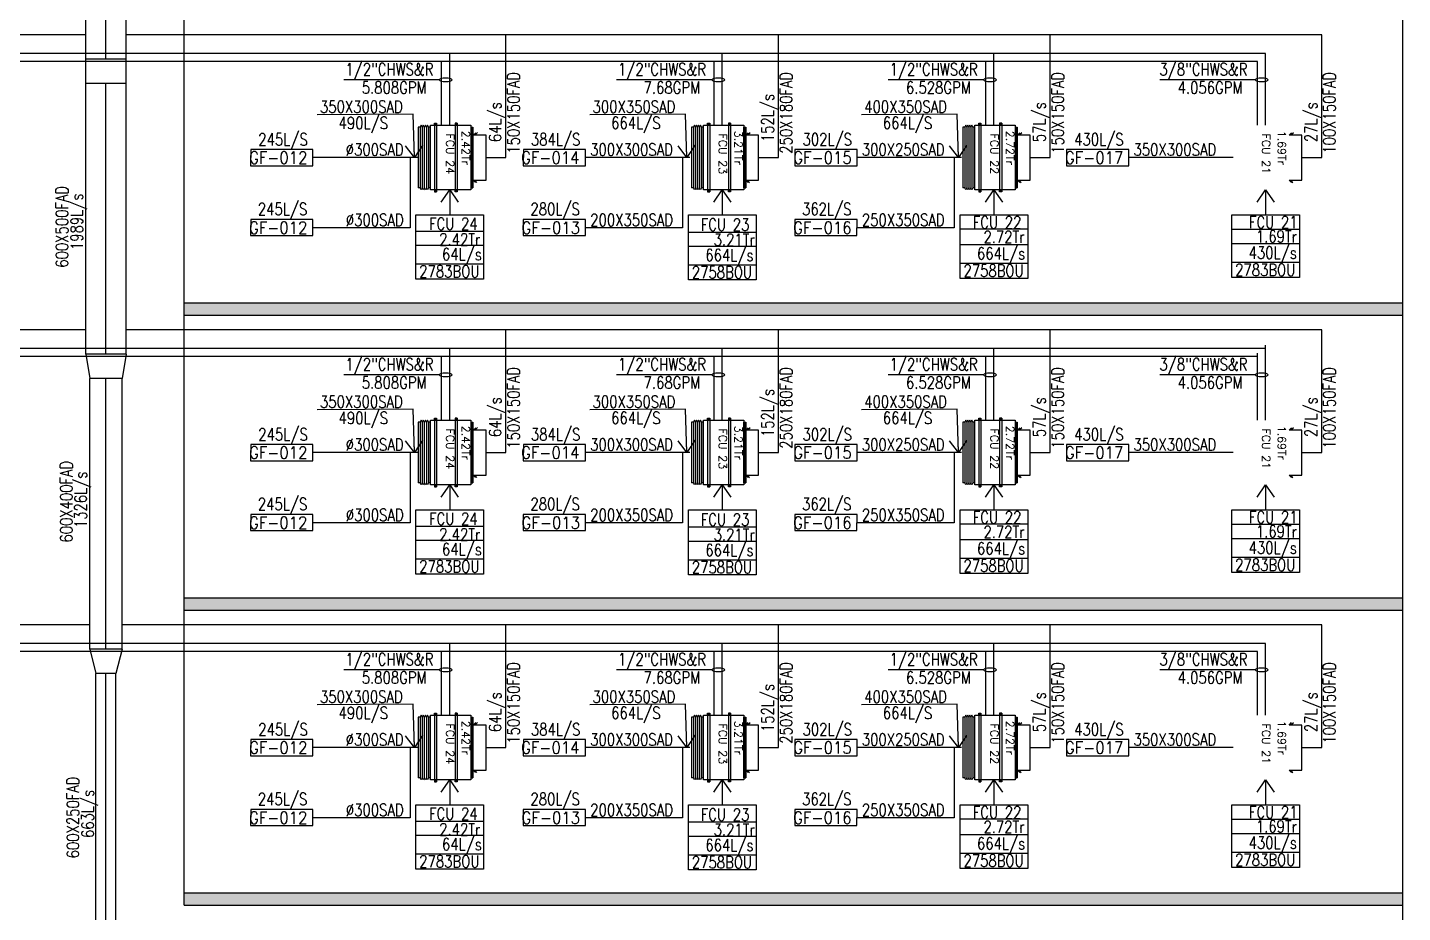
# Model space of a CAD drawing. Header units: millimetres. Extents: x -1288794 to 2153086, y -2701644 to -1335282.
# Drawn here: x 1753278 to 1770296, y -1508327 to -1497377 of the extents above; entities that cross this region are included whole.
import ezdxf

# ---------------------------------------------------------------- set-up
doc = ezdxf.new("R2010")
doc.units = ezdxf.units.MM
doc.header["$LTSCALE"] = 100
doc.linetypes.add('HIDDEN', pattern=[9.525, 6.35, -3.175])
for name, color, linetype in [('A-ANNO-TEXT', 8, 'Continuous'), ('A-WALL-FULL', 8, 'Continuous'), ('AC- SUIPPOR', 7, 'HIDDEN'), ('AC-CHILLED WATER TEXT', 41, 'Continuous'), ('AC-CHR', 60, 'Continuous'), ('AC-CHS', 30, 'Continuous'), ('AC-FAD', 6, 'Continuous'), ('AC-FAD TEXT', 6, 'Continuous'), ('AC-HLTEXT', 100, 'Continuous'), ('AC-SAD', 3, 'Continuous'), ('AC-SAD TEXT', 3, 'Continuous'), ('AC-UNIT', 5, 'Continuous'), ('LOGO1LINE', 7, 'Continuous'), ('WALL', 42, 'Continuous')]:
    doc.layers.add(name, color=color, linetype=linetype)
doc.styles.add('ROMAND', font='romand')
doc.styles.add('ROMANS', font='romans.shx', dxfattribs={"width": 0.8})
doc.styles.add('SIMPLEX', font='simplex.shx', dxfattribs={"width": 0.8})
doc.dimstyles.new('100 of DIM2', dxfattribs={"dimscale": 0, "dimtxt": 200, "dimasz": 150, "dimexe": 75, "dimexo": 200, "dimgap": 75, "dimtad": 1, "dimdec": 0, "dimrnd": 5, "dimzin": 0, "dimdsep": 46, "dimtxsty": 'ROMANS', "dimblk": 'ARCHTICK', "dimcen": 100, "dimclrd": 94, "dimclre": 94, "dimclrt": 2, "dimadec": 0, "dimazin": 0, "dimtfac": 1, "dimtdec": 0, "dimtofl": 0, "dimtmove": 2, "dimatfit": 3, "dimldrblk": 'OPEN90', "dimfxl": 75, "dimtolj": 1, "dimtzin": 0, "dimarcsym": 0})

# ---------------------------------------------------------------- blocks, each defined once
blk = doc.blocks.new('A$C14952670')
at = {"layer": 'AC-FAD', "linetype": 'ByBlock'}
for p, q in [((29, 136), (0, 105)), ((30, 159), (1, 128)), ((30, 0), (30, 159)), ((589, 0), (30, 0)), ((589, 159), (589, 0)), ((589, 159), (619, 129)), ((589, 144), (619, 114))]:
    blk.add_line(p, q, dxfattribs=at)
blk = doc.blocks.new('_ArchTick')
at = {"color": 0, "linetype": 'ByBlock', "const_width": 0.15}
blk.add_lwpolyline([(-0.5, -0.5), (0.5, 0.5)], dxfattribs=at)
blk = doc.blocks.new('A$C44FB0367')
at = {"layer": 'WALL', "ltscale": 30}
h = blk.add_hatch(dxfattribs=at)
h.set_pattern_fill('NET3', color=2, scale=100, style=0)
h.set_pattern_definition([(0, (19935.246, -11666.627), (0, 12.5), []), (60, (19935.246, -11666.627), (-10.8253175, 6.25), []), (120, (19935.246, -11666.627), (-10.8253175, -6.25), [])])
h.paths.add_polyline_path([(775, 250), (775, 275), (25, 275), (25, 250)])
at = {"layer": 'WALL', "color": 5, "ltscale": 30}
for p, q in [((25, 250), (25, 275)), ((25, 275), (775, 275)), ((775, 250), (775, 275))]:
    blk.add_line(p, q, dxfattribs=at)
at = {"layer": 'WALL', "color": 8, "ltscale": 30}
for p, q in [((25, -275), (0, -287.5)), ((0, -287.5), (25, -300)), ((25, -300), (0, -312.5)), ((0, -312.5), (25, -325)), ((25, -325), (0, -337.5)), ((0, -337.5), (25, -350)), ((25, -250), (25, -275)), ((25, -250), (25, -275)), ((25, -275), (775, -275)), ((25, -300), (775, -300)), ((25, -325), (775, -325)), ((775, -250), (775, -275)), ((775, -275), (800, -287.5)), ((800, -287.5), (775, -300)), ((775, -300), (800, -312.5)), ((800, -312.5), (775, -325)), ((775, -325), (800, -337.5)), ((800, -337.5), (775, -350)), ((25, -350), (0, -362.5)), ((0, -362.5), (25, -375)), ((25, -350), (775, -350)), ((25, -375), (775, -375)), ((25, -375), (25, -400)), ((25, -400), (775, -400)), ((775, -350), (800, -362.5)), ((800, -362.5), (775, -375)), ((775, -375), (775, -400))]:
    blk.add_line(p, q, dxfattribs=at)
at = {"layer": 'WALL', "color": 5, "ltscale": 30}
blk.add_lwpolyline([(0, 250), (800, 250), (800, -250), (0, -250)], close=True, dxfattribs=at)
blk = doc.blocks.new('A$C5F1D0244')
at = {"layer": 'AC- SUIPPOR', "ltscale": 5}
for p, q in [((-25, 425), (-25, -425)), ((0, 425), (0, -425))]:
    blk.add_line(p, q, dxfattribs=at)
at = {"layer": 'AC- SUIPPOR', "ltscale": 30}
for points in [[(-25, 400), (0, 400), (0, 425), (-25, 425)], [(-25, -400), (0, -400), (0, -425), (-25, -425)]]:
    blk.add_lwpolyline(points, close=True, dxfattribs=at)
for centre in [(-12.5, 412.5), (-12.5, -412.5)]:
    blk.add_circle(centre, 5, dxfattribs=at)

msp = doc.modelspace()

# ---------------------------------------------------------------- hatches: boundary and pattern name
at = {"layer": 'A-WALL-FULL', "true_color": 0xf26722}
h = msp.add_hatch(dxfattribs=at)
h.set_pattern_fill('AR-CONC', color=30)
h.set_pattern_definition([(50, (0, 14750), (182.184669, -15.939086), [19.05, -209.55]), (355, (0, 14750), (-35.243421, 191.056845), [15.24, -167.640584]), (100.451445, (15.18, 14748.67), (146.941247, 175.117752), [16.190009, -178.090245]), (46.1842, (0, 14800.8), (271.07904, -42.042328), [28.575, -314.325]), (96.635558, (22.6, 14797.3), (237.404134, 247.426125), [24.285023, -267.135608]), (351.184151, (0, 14800.8), (237.404134, 247.426125), [22.859967, -251.459732]), (21, (25.4, 14788.1), (151.614391, -102.265198), [19.05, -209.55]), (326, (25.4, 14788.1), (61.802028, 184.187966), [15.24, -167.64]), (71.451445, (38.03, 14779.58), (213.416419, 81.922769), [16.190009, -178.089938]), (37.5, (0, 14750), (3.0886033, 84.5550389), [0, -165.608, 0, -170.18, 0, -168.275]), (7.5, (0, 14750), (66.8196625, 100.1805748), [0, -97.028, 0, -161.798, 0, -64.135]), (327.5, (-56.64, 14750), (135.5905952, -5.728744), [0, -63.5, 0, -198.12, 0, -262.89]), (317.5, (-82.04, 14750), (148.1291814, 25.426491), [0, -82.55, 0, -131.572, 0, -186.69])])
h.paths.add_polyline_path([(1718990.8, -1500935.5), (1718990.8, -1500785.5), (1704697.8, -1500785.5), (1704697.8, -1500935.5)])
h.paths.add_polyline_path([(1755218.3, -1500785.5), (1755218.3, -1500935.5), (1770296.5, -1500935.5), (1770296.5, -1500785.5)])
h.paths.add_polyline_path([(1751078, -1500935.5), (1751078, -1500785.5), (1723660.6, -1500785.5), (1723660.6, -1500935.5)])
h = msp.add_hatch(dxfattribs=at)
h.set_pattern_fill('AR-CONC', color=30)
h.set_pattern_definition([(50, (0, 11100), (182.184669, -15.939086), [19.05, -209.55]), (355, (0, 11100), (-35.243421, 191.056845), [15.24, -167.640584]), (100.451445, (15.18, 11098.67), (146.941247, 175.117752), [16.190009, -178.090245]), (46.1842, (0, 11150.8), (271.07904, -42.042328), [28.575, -314.325]), (96.635558, (22.6, 11147.3), (237.404134, 247.426125), [24.285023, -267.135608]), (351.184151, (0, 11150.8), (237.404134, 247.426125), [22.859967, -251.459732]), (21, (25.4, 11138.1), (151.614391, -102.265198), [19.05, -209.55]), (326, (25.4, 11138.1), (61.802028, 184.187966), [15.24, -167.64]), (71.451445, (38.03, 11129.58), (213.416419, 81.922769), [16.190009, -178.089938]), (37.5, (0, 11100), (3.0886033, 84.5550389), [0, -165.608, 0, -170.18, 0, -168.275]), (7.5, (0, 11100), (66.8196625, 100.1805748), [0, -97.028, 0, -161.798, 0, -64.135]), (327.5, (-56.64, 11100), (135.5905952, -5.728744), [0, -63.5, 0, -198.12, 0, -262.89]), (317.5, (-82.04, 11100), (148.1291814, 25.426491), [0, -82.55, 0, -131.572, 0, -186.69])])
h.paths.add_polyline_path([(1718990.8, -1504585.5), (1718990.8, -1504435.5), (1704697.8, -1504435.5), (1704697.8, -1504585.5)])
h.paths.add_polyline_path([(1755218.3, -1504435.5), (1755218.3, -1504585.5), (1770296.5, -1504585.5), (1770296.5, -1504435.5)])
h.paths.add_polyline_path([(1751078, -1504585.5), (1751078, -1504435.5), (1723660.6, -1504435.5), (1723660.6, -1504585.5)])
h = msp.add_hatch(dxfattribs=at)
h.set_pattern_fill('AR-CONC', color=30)
h.set_pattern_definition([(50, (0, 7450), (182.184669, -15.939086), [19.05, -209.55]), (355, (0, 7450), (-35.243421, 191.056845), [15.24, -167.640584]), (100.451445, (15.18, 7448.67), (146.941247, 175.117752), [16.190009, -178.090245]), (46.1842, (0, 7500.8), (271.07904, -42.042328), [28.575, -314.325]), (96.635558, (22.6, 7497.3), (237.404134, 247.426125), [24.285023, -267.135608]), (351.184151, (0, 7500.8), (237.404134, 247.426125), [22.859967, -251.459732]), (21, (25.4, 7488.1), (151.614391, -102.265198), [19.05, -209.55]), (326, (25.4, 7488.1), (61.802028, 184.187966), [15.24, -167.64]), (71.451445, (38.03, 7479.58), (213.416419, 81.922769), [16.190009, -178.089938]), (37.5, (0, 7450), (3.0886033, 84.5550389), [0, -165.608, 0, -170.18, 0, -168.275]), (7.5, (0, 7450), (66.8196625, 100.1805748), [0, -97.028, 0, -161.798, 0, -64.135]), (327.5, (-56.64, 7450), (135.5905952, -5.728744), [0, -63.5, 0, -198.12, 0, -262.89]), (317.5, (-82.04, 7450), (148.1291814, 25.426491), [0, -82.55, 0, -131.572, 0, -186.69])])
h.paths.add_polyline_path([(1718990.8, -1508235.5), (1718990.8, -1508085.5), (1704697.8, -1508085.5), (1704697.8, -1508235.5)])
h.paths.add_polyline_path([(1755218.3, -1508085.5), (1755218.3, -1508235.5), (1770296.5, -1508235.5), (1770296.5, -1508085.5)])
h.paths.add_polyline_path([(1751078, -1508235.5), (1751078, -1508085.5), (1723660.6, -1508085.5), (1723660.6, -1508235.5)])

# ---------------------------------------------------------------- linework, layer by layer
at = {"layer": 'A-ANNO-TEXT'}
for points in [[(1756810.9, -1498887.9), (1756041.4, -1498887.9), (1756040.1, -1499088.2), (1756809.7, -1499088.2)], [(1760184.7, -1498887.9), (1759415.1, -1498887.9), (1759413.8, -1499088.2), (1760183.4, -1499088.2)], [(1763546.7, -1498887.9), (1762777.1, -1498887.9), (1762775.8, -1499088.2), (1763545.4, -1499088.2)], [(1766909, -1498887.9), (1766139.4, -1498887.9), (1766138.1, -1499088.2), (1766907.7, -1499088.2)], [(1756810.3, -1499751.1), (1756040.8, -1499751.1), (1756039.5, -1499951.5), (1756809, -1499951.5)], [(1760184.1, -1499751.1), (1759414.5, -1499751.1), (1759413.2, -1499951.5), (1760182.8, -1499951.5)], [(1763546.1, -1499751.1), (1762776.5, -1499751.1), (1762775.2, -1499951.5), (1763544.8, -1499951.5)], [(1756810.9, -1502537.9), (1756041.4, -1502537.9), (1756040.1, -1502738.2), (1756809.7, -1502738.2)], [(1760184.7, -1502537.9), (1759415.1, -1502537.9), (1759413.8, -1502738.2), (1760183.4, -1502738.2)], [(1763546.7, -1502537.9), (1762777.1, -1502537.9), (1762775.8, -1502738.2), (1763545.4, -1502738.2)], [(1766909, -1502537.9), (1766139.4, -1502537.9), (1766138.1, -1502738.2), (1766907.7, -1502738.2)], [(1756810.3, -1503401.1), (1756040.8, -1503401.1), (1756039.5, -1503601.5), (1756809, -1503601.5)], [(1760184.1, -1503401.1), (1759414.5, -1503401.1), (1759413.2, -1503601.5), (1760182.8, -1503601.5)], [(1763546.1, -1503401.1), (1762776.5, -1503401.1), (1762775.2, -1503601.5), (1763544.8, -1503601.5)], [(1756810.9, -1506187.9), (1756041.4, -1506187.9), (1756040.1, -1506388.2), (1756809.7, -1506388.2)], [(1760184.7, -1506187.9), (1759415.1, -1506187.9), (1759413.8, -1506388.2), (1760183.4, -1506388.2)], [(1763546.7, -1506187.9), (1762777.1, -1506187.9), (1762775.8, -1506388.2), (1763545.4, -1506388.2)], [(1766909, -1506187.9), (1766139.4, -1506187.9), (1766138.1, -1506388.2), (1766907.7, -1506388.2)], [(1756810.3, -1507051.1), (1756040.8, -1507051.1), (1756039.5, -1507251.5), (1756809, -1507251.5)], [(1760184.1, -1507051.1), (1759414.5, -1507051.1), (1759413.2, -1507251.5), (1760182.8, -1507251.5)], [(1763546.1, -1507051.1), (1762776.5, -1507051.1), (1762775.2, -1507251.5), (1763544.8, -1507251.5)]]:
    msp.add_lwpolyline(points, close=True, dxfattribs=at)
at = {"layer": 'A-WALL-FULL'}
for p, q in [((1755218.3, -1508235.5), (1755218.3, -1489835.5)), ((1755218.3, -1500785.5), (1770296.5, -1500785.5)), ((1755218.3, -1500935.5), (1770296.5, -1500935.5)), ((1755218.3, -1504435.5), (1770296.5, -1504435.5)), ((1755218.3, -1504585.5), (1770296.5, -1504585.5)), ((1755218.3, -1508085.5), (1770296.5, -1508085.5)), ((1755218.3, -1508235.5), (1770296.5, -1508235.5))]:
    msp.add_line(p, q, dxfattribs=at)
at = {"layer": 'AC-CHILLED WATER TEXT'}
for p, q in [((1758374.9, -1498025.3), (1757193, -1498025.3)), ((1761748.6, -1498025.3), (1760566.8, -1498025.3)), ((1765110.6, -1498025.3), (1763928.8, -1498025.3)), ((1768472.9, -1498025.3), (1767291.1, -1498025.3)), ((1758374.9, -1501675.3), (1757193, -1501675.3)), ((1761748.6, -1501675.3), (1760566.8, -1501675.3)), ((1765110.6, -1501675.3), (1763928.8, -1501675.3)), ((1768472.9, -1501675.3), (1767291.1, -1501675.3)), ((1758374.9, -1505325.3), (1757193, -1505325.3)), ((1761748.6, -1505325.3), (1760566.8, -1505325.3)), ((1765110.6, -1505325.3), (1763928.8, -1505325.3)), ((1768472.9, -1505325.3), (1767291.1, -1505325.3))]:
    msp.add_line(p, q, dxfattribs=at)
at = {"layer": 'AC-CHILLED WATER TEXT', "extrusion": (0, 0, -1)}
for centre in [(1758454.4, -1498025.3), (1761828.2, -1498025.3), (1765190.2, -1498025.3), (1768552.5, -1498025.3), (1758454.4, -1501675.3), (1761828.2, -1501675.3), (1765190.2, -1501675.3), (1768552.5, -1501675.3), (1758454.4, -1505325.3), (1761828.2, -1505325.3), (1765190.2, -1505325.3), (1768552.5, -1505325.3)]:
    msp.add_ellipse(centre, major_axis=(-79.6, 0), ratio=0.2791271, dxfattribs=at)
at = {"layer": 'AC-CHR'}
for p, q in [((1768502.1, -1497796.8), (1739660.2, -1497796.8)), ((1758404.1, -1498587.2), (1758404.1, -1497796.8)), ((1761777.8, -1498587.2), (1761777.8, -1497796.8)), ((1765139.8, -1498587.2), (1765139.8, -1497796.8)), ((1768502.1, -1498587.2), (1768502.1, -1497796.8)), ((1768502.1, -1501446.8), (1739660.2, -1501446.8)), ((1758404.1, -1502237.2), (1758404.1, -1501446.8)), ((1761777.8, -1502237.2), (1761777.8, -1501446.8)), ((1765139.8, -1502237.2), (1765139.8, -1501446.8)), ((1768502.1, -1502237.2), (1768502.1, -1501407.2)), ((1768502.1, -1505096.8), (1739660.2, -1505096.8)), ((1758404.1, -1505887.2), (1758404.1, -1505096.8)), ((1761777.8, -1505887.2), (1761777.8, -1505096.8)), ((1765139.8, -1505887.2), (1765139.8, -1505096.8)), ((1768502.1, -1505887.2), (1768502.1, -1505096.8))]:
    msp.add_line(p, q, dxfattribs=at)
at = {"layer": 'AC-CHS'}
for p, q in [((1768602.1, -1497698.1), (1739760.2, -1497698.1)), ((1758504.1, -1498587.2), (1758504.1, -1497698.1)), ((1761877.8, -1498587.2), (1761877.8, -1497698.1)), ((1765239.8, -1498587.2), (1765239.8, -1497698.1)), ((1768602.1, -1498587.2), (1768602.1, -1497698.1)), ((1768602.1, -1501348.1), (1739760.2, -1501348.1)), ((1758504.1, -1502237.2), (1758504.1, -1501348.1)), ((1761877.8, -1502237.2), (1761877.8, -1501348.1)), ((1765239.8, -1502237.2), (1765239.8, -1501348.1)), ((1768602.1, -1502237.2), (1768602.1, -1501308.5)), ((1768602.1, -1504998.1), (1739760.2, -1504998.1)), ((1758504.1, -1505887.2), (1758504.1, -1504998.1)), ((1761877.8, -1505887.2), (1761877.8, -1504998.1)), ((1765239.8, -1505887.2), (1765239.8, -1504998.1)), ((1768602.1, -1505887.2), (1768602.1, -1504998.1))]:
    msp.add_line(p, q, dxfattribs=at)
at = {"layer": 'AC-FAD'}
for p, q in [((1753998.2, -1501419.5), (1753998.2, -1494419.5)), ((1754248.2, -1497769.5), (1754248.2, -1494419.5)), ((1754498.2, -1501419.5), (1754498.2, -1494419.5)), ((1753998.2, -1497469.5), (1740454.7, -1497469.5)), ((1769296.6, -1497469.5), (1754498.2, -1497469.5)), ((1759198.6, -1498987.2), (1759198.6, -1497469.5)), ((1762572.3, -1498987.2), (1762572.3, -1497469.5)), ((1765934.3, -1498987.2), (1765934.3, -1497469.5)), ((1769296.6, -1498987.2), (1769296.6, -1497469.5)), ((1754498.2, -1497769.5), (1753998.2, -1497769.5)), ((1754498.2, -1498069.5), (1753998.2, -1498069.5)), ((1754248.2, -1501419.5), (1754248.2, -1498069.5)), ((1758953.3, -1498987.2), (1759198.6, -1498987.2)), ((1762327.1, -1498987.2), (1762572.3, -1498987.2)), ((1765689.1, -1498987.2), (1765934.3, -1498987.2)), ((1769051.4, -1498987.2), (1769296.6, -1498987.2)), ((1753998.2, -1501119.5), (1740454.7, -1501119.5)), ((1769296.6, -1501119.5), (1754498.2, -1501119.5)), ((1759198.6, -1502637.2), (1759198.6, -1501119.5)), ((1762572.3, -1502637.2), (1762572.3, -1501119.5)), ((1765934.3, -1502637.2), (1765934.3, -1501119.5)), ((1769296.6, -1502637.2), (1769296.6, -1501119.5)), ((1753998.2, -1501419.5), (1754048.2, -1501719.5)), ((1754498.2, -1501419.5), (1753998.2, -1501419.5)), ((1754498.2, -1501419.5), (1754448.2, -1501719.5)), ((1754448.2, -1501719.5), (1754048.2, -1501719.5)), ((1754048.2, -1505069.5), (1754048.2, -1501719.5)), ((1754248.2, -1505069.5), (1754248.2, -1501719.5)), ((1754448.2, -1505069.5), (1754448.2, -1501719.5)), ((1758953.3, -1502637.2), (1759198.6, -1502637.2)), ((1762327.1, -1502637.2), (1762572.3, -1502637.2)), ((1765689.1, -1502637.2), (1765934.3, -1502637.2)), ((1769051.4, -1502637.2), (1769296.6, -1502637.2)), ((1754048.2, -1504769.5), (1740454.7, -1504769.5)), ((1769296.6, -1504769.5), (1754448.2, -1504769.5)), ((1759198.6, -1506287.2), (1759198.6, -1504769.5)), ((1762572.3, -1506287.2), (1762572.3, -1504769.5)), ((1765934.3, -1506287.2), (1765934.3, -1504769.5)), ((1769296.6, -1506287.2), (1769296.6, -1504769.5)), ((1754048.2, -1505069.5), (1754123.2, -1505369.5)), ((1754448.2, -1505069.5), (1754048.2, -1505069.5)), ((1754448.2, -1505069.5), (1754373.2, -1505369.5)), ((1754123.2, -1508419.5), (1754123.2, -1505369.5)), ((1754373.2, -1505369.5), (1754123.2, -1505369.5)), ((1754248.2, -1508419.5), (1754248.2, -1505369.5)), ((1754373.2, -1508419.5), (1754373.2, -1505369.5)), ((1758953.3, -1506287.2), (1759198.6, -1506287.2)), ((1762327.1, -1506287.2), (1762572.3, -1506287.2)), ((1765689.1, -1506287.2), (1765934.3, -1506287.2)), ((1769051.4, -1506287.2), (1769296.6, -1506287.2))]:
    msp.add_line(p, q, dxfattribs=at)
at = {"layer": 'AC-SAD'}
for p, q in [((1758104.1, -1498987.2), (1756810.3, -1498987.2)), ((1758012.6, -1498987.2), (1758012.6, -1499857.8)), ((1761477.8, -1498987.2), (1760184, -1498987.2)), ((1761386.4, -1498987.2), (1761386.4, -1499857.8)), ((1764839.8, -1498987.2), (1763546, -1498987.2)), ((1764748.4, -1498987.2), (1764748.4, -1499857.8)), ((1768202.1, -1498987.2), (1766908.3, -1498987.2)), ((1758012.6, -1499857.8), (1756809.7, -1499857.8)), ((1761386.4, -1499857.8), (1760183.4, -1499857.8)), ((1764748.4, -1499857.8), (1763545.4, -1499857.8)), ((1758104.1, -1502637.2), (1756810.3, -1502637.2)), ((1758012.6, -1502637.2), (1758012.6, -1503507.8)), ((1761477.8, -1502637.2), (1760184, -1502637.2)), ((1761386.4, -1502637.2), (1761386.4, -1503507.8)), ((1764839.8, -1502637.2), (1763546, -1502637.2)), ((1764748.4, -1502637.2), (1764748.4, -1503507.8)), ((1768202.1, -1502637.2), (1766908.3, -1502637.2)), ((1758012.6, -1503507.8), (1756809.7, -1503507.8)), ((1761386.4, -1503507.8), (1760183.4, -1503507.8)), ((1764748.4, -1503507.8), (1763545.4, -1503507.8)), ((1758104.1, -1506287.2), (1756810.3, -1506287.2)), ((1758012.6, -1506287.2), (1758012.6, -1507157.8)), ((1761477.8, -1506287.2), (1760184, -1506287.2)), ((1761386.4, -1506287.2), (1761386.4, -1507157.8)), ((1764839.8, -1506287.2), (1763546, -1506287.2)), ((1764748.4, -1506287.2), (1764748.4, -1507157.8)), ((1768202.1, -1506287.2), (1766908.3, -1506287.2)), ((1758012.6, -1507157.8), (1756809.7, -1507157.8)), ((1761386.4, -1507157.8), (1760183.4, -1507157.8)), ((1764748.4, -1507157.8), (1763545.4, -1507157.8))]:
    msp.add_line(p, q, dxfattribs=at)
at = {"layer": 'AC-SAD TEXT'}
for p, q in [((1758922.6, -1499899.9), (1758085.5, -1499899.9)), ((1762296.3, -1499911.8), (1761459.3, -1499911.8)), ((1765658.4, -1499872.6), (1764821.3, -1499872.6)), ((1769020.7, -1499877.6), (1768183.6, -1499877.6)), ((1758922.6, -1500074.6), (1758085.5, -1500074.6)), ((1762296.3, -1500085.2), (1761459.3, -1500085.2)), ((1765658.4, -1500065.4), (1764821.3, -1500065.4)), ((1769020.7, -1500055.3), (1768183.6, -1500055.3)), ((1758922.6, -1500305.8), (1758085.5, -1500305.8)), ((1762296.3, -1500316.4), (1761459.3, -1500316.4)), ((1765658.4, -1500296.6), (1764821.3, -1500296.6)), ((1769020.7, -1500286.5), (1768183.6, -1500286.5)), ((1758922.6, -1503549.9), (1758085.5, -1503549.9)), ((1762296.3, -1503561.8), (1761459.3, -1503561.8)), ((1765658.4, -1503522.6), (1764821.3, -1503522.6)), ((1769020.7, -1503527.6), (1768183.6, -1503527.6)), ((1758922.6, -1503724.6), (1758085.5, -1503724.6)), ((1762296.3, -1503735.2), (1761459.3, -1503735.2)), ((1765658.4, -1503715.4), (1764821.3, -1503715.4)), ((1769020.7, -1503705.3), (1768183.6, -1503705.3)), ((1758922.6, -1503955.8), (1758085.5, -1503955.8)), ((1762296.3, -1503966.4), (1761459.3, -1503966.4)), ((1765658.4, -1503946.6), (1764821.3, -1503946.6)), ((1769020.7, -1503936.5), (1768183.6, -1503936.5)), ((1758922.6, -1507199.9), (1758085.5, -1507199.9)), ((1762296.3, -1507211.8), (1761459.3, -1507211.8)), ((1765658.4, -1507172.6), (1764821.3, -1507172.6)), ((1769020.7, -1507177.6), (1768183.6, -1507177.6)), ((1758922.6, -1507374.6), (1758085.5, -1507374.6)), ((1762296.3, -1507385.2), (1761459.3, -1507385.2)), ((1765658.4, -1507365.4), (1764821.3, -1507365.4)), ((1769020.7, -1507355.3), (1768183.6, -1507355.3)), ((1758922.6, -1507605.8), (1758085.5, -1507605.8)), ((1762296.3, -1507616.4), (1761459.3, -1507616.4)), ((1765658.4, -1507596.6), (1764821.3, -1507596.6)), ((1769020.7, -1507586.5), (1768183.6, -1507586.5))]:
    msp.add_line(p, q, dxfattribs=at)
for points in [[(1758922.6, -1500490.3), (1758085.5, -1500490.3), (1758085.5, -1499694.9), (1758922.6, -1499694.9)], [(1762296.3, -1500500.9), (1761459.3, -1500500.9), (1761459.3, -1499694.9), (1762296.3, -1499694.9)], [(1765658.4, -1500481.1), (1764821.3, -1500481.1), (1764821.3, -1499694.9), (1765658.4, -1499694.9)], [(1769020.7, -1500471), (1768183.6, -1500471), (1768183.6, -1499694.9), (1769020.7, -1499694.9)], [(1758922.6, -1504140.3), (1758085.5, -1504140.3), (1758085.5, -1503344.9), (1758922.6, -1503344.9)], [(1762296.3, -1504150.9), (1761459.3, -1504150.9), (1761459.3, -1503344.9), (1762296.3, -1503344.9)], [(1765658.4, -1504131.1), (1764821.3, -1504131.1), (1764821.3, -1503344.9), (1765658.4, -1503344.9)], [(1769020.7, -1504121), (1768183.6, -1504121), (1768183.6, -1503344.9), (1769020.7, -1503344.9)], [(1758922.6, -1507790.3), (1758085.5, -1507790.3), (1758085.5, -1506994.9), (1758922.6, -1506994.9)], [(1762296.3, -1507800.9), (1761459.3, -1507800.9), (1761459.3, -1506994.9), (1762296.3, -1506994.9)], [(1765658.4, -1507781.1), (1764821.3, -1507781.1), (1764821.3, -1506994.9), (1765658.4, -1506994.9)], [(1769020.7, -1507771), (1768183.6, -1507771), (1768183.6, -1506994.9), (1769020.7, -1506994.9)]]:
    msp.add_lwpolyline(points, close=True, dxfattribs=at)
at = {"layer": 'LOGO1LINE'}
msp.add_lwpolyline([(1770296.5, -1517969.1), (1704697.8, -1517969.1), (1704697.8, -1465331.1), (1770296.5, -1465331.1)], close=True, dxfattribs=at)

# ---------------------------------------------------------------- block references
at = {"ltscale": 30, "xscale": -1, "rotation": 359.9999999999644}
for p in [(1758315.3, -1498987.2), (1761696.4, -1498987.2), (1765054.2, -1498987.2), (1758315.3, -1502637.2), (1761696.4, -1502637.2), (1765054.2, -1502637.2), (1758315.3, -1506287.2), (1761696.4, -1506287.2), (1765054.2, -1506287.2)]:
    msp.add_blockref('A$C5F1D0244', p, dxfattribs=at)
at = {"ltscale": 30}
for p in [(1758596.5, -1498987.2), (1761977.6, -1498987.2), (1765335.4, -1498987.2), (1758596.5, -1502637.2), (1761977.6, -1502637.2), (1765335.4, -1502637.2), (1758596.5, -1506287.2), (1761977.6, -1506287.2), (1765335.4, -1506287.2)]:
    msp.add_blockref('A$C5F1D0244', p, dxfattribs=at)
at = {"layer": 'AC-FAD', "xscale": -1, "rotation": 90}
for p in [(1758953.3, -1498677.7), (1762327.1, -1498677.7), (1765689.1, -1498677.7), (1769051.4, -1498677.7), (1758953.3, -1502327.7), (1762327.1, -1502327.7), (1765689.1, -1502327.7), (1769051.4, -1502327.7), (1758953.3, -1505977.7), (1762327.1, -1505977.7), (1765689.1, -1505977.7), (1769051.4, -1505977.7)]:
    msp.add_blockref('A$C14952670', p, dxfattribs=at)
at = {"layer": 'AC-UNIT', "color": 6, "ltscale": 30, "rotation": 269.9999999999644}
for p in [(1758514.6, -1498587.2), (1761895.7, -1498587.2), (1765253.5, -1498587.2), (1758514.6, -1502237.2), (1761895.7, -1502237.2), (1765253.5, -1502237.2), (1758514.6, -1505887.2), (1761895.7, -1505887.2), (1765253.5, -1505887.2)]:
    msp.add_blockref('A$C44FB0367', p, dxfattribs=at)

# ---------------------------------------------------------------- texts
at = {"layer": 'A-ANNO-TEXT', "style": 'ROMANS', "width": 0.9}
for s, p in [('GF-012', (1756020.4, -1499062.2)), ('GF-014', (1759387.7, -1499062.2)), ('GF-015', (1762756.1, -1499062.2)), ('GF-017', (1766118.4, -1499062.2)), ('GF-012', (1756019.6, -1499930)), ('GF-013', (1759393.3, -1499930)), ('GF-016', (1762755.3, -1499930)), ('GF-012', (1756020.4, -1502712.2)), ('GF-014', (1759387.7, -1502712.2)), ('GF-015', (1762756.1, -1502712.2)), ('GF-017', (1766118.4, -1502712.2)), ('GF-012', (1756019.6, -1503580)), ('GF-013', (1759393.3, -1503580)), ('GF-016', (1762755.3, -1503580)), ('GF-012', (1756020.4, -1506362.2)), ('GF-014', (1759387.7, -1506362.2)), ('GF-015', (1762756.1, -1506362.2)), ('GF-017', (1766118.4, -1506362.2)), ('GF-012', (1756019.6, -1507230)), ('GF-013', (1759393.3, -1507230)), ('GF-016', (1762755.3, -1507230))]:
    msp.add_text(s, height=150, rotation=360, dxfattribs=at).set_placement(p)
at = {"layer": 'AC-CHILLED WATER TEXT', "style": 'SIMPLEX', "width": 0.8}
for s, p in [('1/2"CHWS&R', (1757212.1, -1497969.8)), ('1/2"CHWS&R', (1760585.8, -1497969.8)), ('1/2"CHWS&R', (1763947.8, -1497969.8)), ('3/8"CHWS&R', (1767287.3, -1497969.8)), ('5.808GPM', (1757415.3, -1498195.8)), ('7.68GPM', (1760903.3, -1498195.8)), ('6.528GPM', (1764151, -1498195.8)), ('4.056GPM', (1767513.3, -1498195.8)), ('1/2"CHWS&R', (1757212.1, -1501619.8)), ('1/2"CHWS&R', (1760585.8, -1501619.8)), ('1/2"CHWS&R', (1763947.8, -1501619.8)), ('3/8"CHWS&R', (1767287.3, -1501619.8)), ('5.808GPM', (1757415.3, -1501845.8)), ('7.68GPM', (1760903.3, -1501845.8)), ('6.528GPM', (1764151, -1501845.8)), ('4.056GPM', (1767513.3, -1501845.8)), ('1/2"CHWS&R', (1757212.1, -1505269.8)), ('1/2"CHWS&R', (1760585.8, -1505269.8)), ('1/2"CHWS&R', (1763947.8, -1505269.8)), ('3/8"CHWS&R', (1767287.3, -1505269.8)), ('5.808GPM', (1757415.3, -1505495.8)), ('7.68GPM', (1760903.3, -1505495.8)), ('6.528GPM', (1764151, -1505495.8)), ('4.056GPM', (1767513.3, -1505495.8))]:
    msp.add_text(s, height=150, dxfattribs=at).set_placement(p)
at = {"layer": 'AC-FAD TEXT', "style": 'SIMPLEX', "width": 0.8}
for s, p in [('150X150FAD', (1759368.6, -1498938.7)), ('250X180FAD', (1762742.3, -1498938.7)), ('150X150FAD', (1766104.3, -1498938.7)), ('100X150FAD', (1769466.6, -1498938.7)), ('152L/s', (1762514.8, -1498795.6)), ('64L/s', (1759141.1, -1498795.6)), ('57L/s', (1765876.8, -1498795.6)), ('27L/s', (1769239.2, -1498795.6)), ('600X500FAD', (1753779.6, -1500349.1)), ('1989L/s', (1753963, -1500130.5)), ('150X150FAD', (1759368.6, -1502588.7)), ('250X180FAD', (1762742.3, -1502588.7)), ('150X150FAD', (1766104.3, -1502588.7)), ('100X150FAD', (1769466.6, -1502588.7)), ('152L/s', (1762514.8, -1502445.6)), ('64L/s', (1759141.1, -1502445.6)), ('57L/s', (1765876.8, -1502445.6)), ('27L/s', (1769239.2, -1502445.6)), ('600X400FAD', (1753833.7, -1503750.8)), ('1326L/s', (1754011.4, -1503571.6)), ('150X150FAD', (1759368.6, -1506238.7)), ('250X180FAD', (1762742.3, -1506238.7)), ('150X150FAD', (1766104.3, -1506238.7)), ('100X150FAD', (1769466.6, -1506238.7)), ('152L/s', (1762514.8, -1506095.6)), ('64L/s', (1759141.1, -1506095.6)), ('57L/s', (1765876.8, -1506095.6)), ('27L/s', (1769239.2, -1506095.6)), ('600X250FAD', (1753915.5, -1507657.4)), ('663L/s', (1754098.5, -1507405.6))]:
    msp.add_text(s, height=150, rotation=90, dxfattribs=at).set_placement(p)
at = {"layer": 'AC-HLTEXT', "style": 'ROMAND'}
for s, p in [('FCU 24', (1758461, -1498689.7)), ('2.42Tr', (1758654.1, -1498654.6)), ('FCU 23', (1761834.7, -1498689.7)), ('3.21Tr', (1762027.8, -1498654.6)), ('FCU 22', (1765196.7, -1498689.7)), ('2.72Tr', (1765389.8, -1498654.6)), ('FCU 21', (1768559, -1498689.7)), ('1.69Tr', (1768752.1, -1498654.6)), ('FCU 24', (1758461, -1502339.7)), ('2.42Tr', (1758654.1, -1502304.6)), ('FCU 23', (1761834.7, -1502339.7)), ('3.21Tr', (1762027.8, -1502304.6)), ('FCU 22', (1765196.7, -1502339.7)), ('2.72Tr', (1765389.8, -1502304.6)), ('FCU 21', (1768559, -1502339.7)), ('1.69Tr', (1768752.1, -1502304.6)), ('FCU 24', (1758461, -1505989.7)), ('2.42Tr', (1758654.1, -1505954.6)), ('FCU 23', (1761834.7, -1505989.7)), ('3.21Tr', (1762027.8, -1505954.6)), ('FCU 22', (1765196.7, -1505989.7)), ('2.72Tr', (1765389.8, -1505954.6)), ('FCU 21', (1768559, -1505989.7)), ('1.69Tr', (1768752.1, -1505954.6))]:
    msp.add_text(s, height=100, rotation=270, dxfattribs=at).set_placement(p)
at = {"layer": 'AC-SAD TEXT', "style": 'SIMPLEX', "width": 0.8}
for s, p in [('350X300SAD', (1756898.4, -1498433.4)), ('300X350SAD', (1760272.1, -1498433.4)), ('400X350SAD', (1763634.1, -1498433.4)), ('490L/S', (1757128.4, -1498633)), ('664L/S', (1760502.2, -1498633)), ('664L/S', (1763864.2, -1498633)), ('245L/S', (1756134.9, -1498836.4)), ('384L/S', (1759508.7, -1498836.4)), ('302L/S', (1762870.7, -1498836.4)), ('430L/S', (1766233, -1498836.4)), ('%%C300SAD', (1757217, -1498962.4)), ('300X300SAD', (1760242.2, -1498962.4)), ('300X250SAD', (1763604.2, -1498962.4)), ('350X300SAD', (1766966.5, -1498962.4)), ('245L/S', (1756129, -1499698.5)), ('280L/S', (1759502.7, -1499698.5)), ('362L/S', (1762864.7, -1499698.5)), ('%%C300SAD', (1757218.2, -1499834)), ('FCU 24', (1758248.2, -1499880.9)), ('200X350SAD', (1760243.3, -1499834)), ('FCU 23', (1761610.5, -1499891.5)), ('250X350SAD', (1763605.3, -1499834)), ('FCU 22', (1764977.4, -1499863.8)), ('FCU 21', (1768396, -1499861.6)), ('2.42Tr', (1758374.1, -1500074.6)), ('3.21Tr', (1761770.6, -1500078.5)), ('2.72Tr', (1765109.8, -1500043.6)), ('1.69Tr', (1768481.8, -1500038.1)), ('64L/s', (1758408.3, -1500258)), ('664L/s', (1761667.8, -1500268.6)), ('664L/s', (1765029.8, -1500248.8)), ('430L/s', (1768392.1, -1500238.7)), ('2783BOU', (1758126.6, -1500470.4)), ('2758BOU', (1761500.3, -1500481)), ('2758BOU', (1764862.3, -1500461.2)), ('2783BOU', (1768224.6, -1500451.1)), ('350X300SAD', (1756898.4, -1502083.4)), ('300X350SAD', (1760272.1, -1502083.4)), ('400X350SAD', (1763634.1, -1502083.4)), ('490L/S', (1757128.4, -1502283)), ('664L/S', (1760502.2, -1502283)), ('664L/S', (1763864.2, -1502283)), ('245L/S', (1756134.9, -1502486.4)), ('384L/S', (1759508.7, -1502486.4)), ('302L/S', (1762870.7, -1502486.4)), ('430L/S', (1766233, -1502486.4)), ('%%C300SAD', (1757217, -1502612.4)), ('300X300SAD', (1760242.2, -1502612.4)), ('300X250SAD', (1763604.2, -1502612.4)), ('350X300SAD', (1766966.5, -1502612.4)), ('245L/S', (1756129, -1503348.5)), ('280L/S', (1759502.7, -1503348.5)), ('362L/S', (1762864.7, -1503348.5)), ('%%C300SAD', (1757218.2, -1503484)), ('FCU 24', (1758248.2, -1503530.9)), ('200X350SAD', (1760243.3, -1503484)), ('FCU 23', (1761610.5, -1503541.5)), ('250X350SAD', (1763605.3, -1503484)), ('FCU 22', (1764977.4, -1503513.8)), ('FCU 21', (1768396, -1503511.6)), ('2.72Tr', (1765109.8, -1503693.6)), ('1.69Tr', (1768481.8, -1503688.1)), ('2.42Tr', (1758374.1, -1503724.6)), ('64L/s', (1758408.3, -1503908)), ('664L/s', (1761667.8, -1503918.6)), ('3.21Tr', (1761770.6, -1503728.5)), ('664L/s', (1765029.8, -1503898.8)), ('430L/s', (1768392.1, -1503888.7)), ('2783BOU', (1758126.6, -1504120.4)), ('2758BOU', (1761500.3, -1504131)), ('2758BOU', (1764862.3, -1504111.2)), ('2783BOU', (1768224.6, -1504101.1)), ('350X300SAD', (1756898.4, -1505733.4)), ('300X350SAD', (1760272.1, -1505733.4)), ('400X350SAD', (1763634.1, -1505733.4)), ('490L/S', (1757128.4, -1505933)), ('664L/S', (1760502.2, -1505933)), ('664L/S', (1763864.2, -1505933)), ('245L/S', (1756134.9, -1506136.4)), ('%%C300SAD', (1757217, -1506262.4)), ('384L/S', (1759508.7, -1506136.4)), ('300X300SAD', (1760242.2, -1506262.4)), ('302L/S', (1762870.7, -1506136.4)), ('300X250SAD', (1763604.2, -1506262.4)), ('430L/S', (1766233, -1506136.4)), ('350X300SAD', (1766966.5, -1506262.4)), ('245L/S', (1756129, -1506998.5)), ('280L/S', (1759502.7, -1506998.5)), ('362L/S', (1762864.7, -1506998.5)), ('%%C300SAD', (1757218.2, -1507134)), ('FCU 24', (1758248.2, -1507180.9)), ('200X350SAD', (1760243.3, -1507134)), ('FCU 23', (1761610.5, -1507191.5)), ('250X350SAD', (1763605.3, -1507134)), ('FCU 22', (1764977.4, -1507163.8)), ('FCU 21', (1768396, -1507161.6)), ('2.42Tr', (1758374.1, -1507374.6)), ('3.21Tr', (1761770.6, -1507378.5)), ('2.72Tr', (1765109.8, -1507343.6)), ('1.69Tr', (1768481.8, -1507338.1)), ('64L/s', (1758408.3, -1507558)), ('664L/s', (1761667.8, -1507568.6)), ('664L/s', (1765029.8, -1507548.8)), ('430L/s', (1768392.1, -1507538.7)), ('2783BOU', (1758126.6, -1507770.4)), ('2758BOU', (1761500.3, -1507781)), ('2758BOU', (1764862.3, -1507761.2)), ('2783BOU', (1768224.6, -1507751.1))]:
    msp.add_text(s, height=150, dxfattribs=at).set_placement(p)

# ---------------------------------------------------------------- leaders
at = {"layer": 'AC-SAD'}
for points in [[(1758504.1, -1499387.2), (1758504.1, -1499694.9)], [(1761877.8, -1499387.2), (1761877.8, -1499694.9)], [(1765239.8, -1499387.2), (1765239.8, -1499694.9)], [(1768602.1, -1499387.2), (1768602.1, -1499694.9)], [(1758504.1, -1503037.2), (1758504.1, -1503344.9)], [(1761877.8, -1503037.2), (1761877.8, -1503344.9)], [(1765239.8, -1503037.2), (1765239.8, -1503344.9)], [(1768602.1, -1503037.2), (1768602.1, -1503344.9)], [(1758504.1, -1506687.2), (1758504.1, -1506994.9)], [(1761877.8, -1506687.2), (1761877.8, -1506994.9)], [(1765239.8, -1506687.2), (1765239.8, -1506994.9)], [(1768602.1, -1506687.2), (1768602.1, -1506994.9)]]:
    msp.add_leader(points, dimstyle='100 of DIM2', override={"dimscale": 1, "dimtad": 0, "dimcen": 150, "dimclrd": 256, "dimclre": 256, "dimfxl": 0.2}, dxfattribs=at)
at = {"layer": 'AC-SAD TEXT'}
for points in [[(1758066.7, -1498986.5), (1758049.8, -1498448.1), (1756864.1, -1498456.6)], [(1761440.5, -1498986.5), (1761423.5, -1498448.1), (1760237.9, -1498456.6)], [(1764802.5, -1498986.5), (1764785.5, -1498448.1), (1763599.9, -1498456.6)], [(1758066.7, -1502636.5), (1758049.8, -1502098.1), (1756864.1, -1502106.6)], [(1761440.5, -1502636.5), (1761423.5, -1502098.1), (1760237.9, -1502106.6)], [(1764802.5, -1502636.5), (1764785.5, -1502098.1), (1763599.9, -1502106.6)], [(1758066.7, -1506286.5), (1758049.8, -1505748.1), (1756864.1, -1505756.6)], [(1761440.5, -1506286.5), (1761423.5, -1505748.1), (1760237.9, -1505756.6)], [(1764802.5, -1506286.5), (1764785.5, -1505748.1), (1763599.9, -1505756.6)]]:
    msp.add_leader(points, dimstyle='100 of DIM2', override={"dimscale": 1, "dimtad": 0, "dimfxl": 0.2}, dxfattribs=at)

doc.saveas('drawing.dxf')
